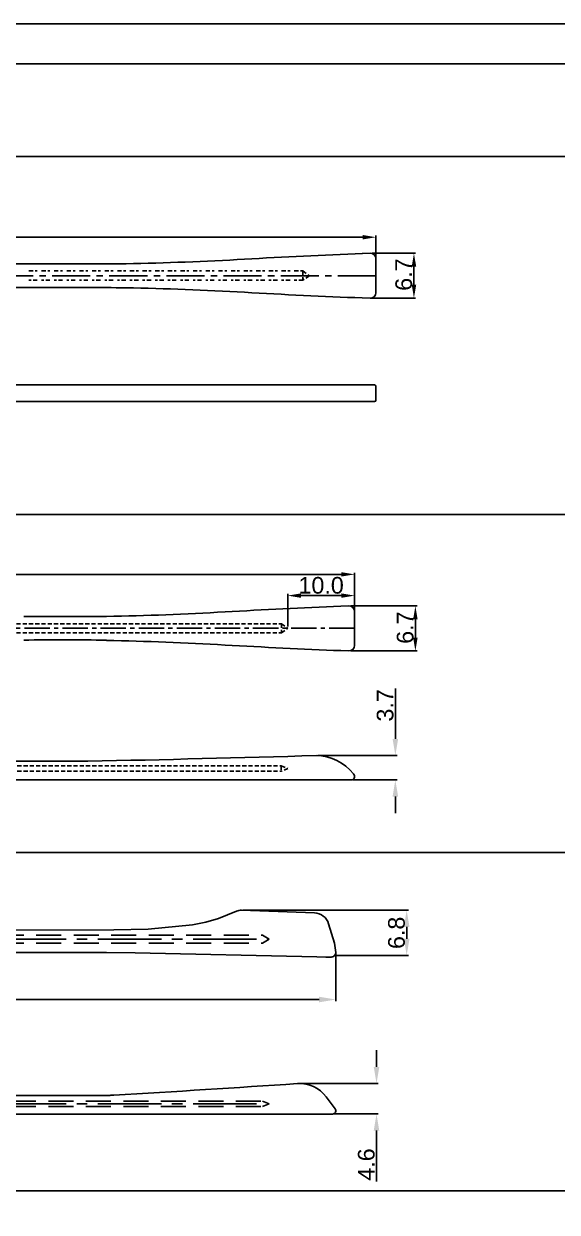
# Model space of a CAD drawing. Header units: millimetres. Extents: x 7018 to 13530, y 4187 to 5692.
# Drawn here: x 10024.9 to 10104.9, y 5070.6 to 5248.9 of the extents above; entities that cross this region are included whole.
import ezdxf

# ---------------------------------------------------------------- set-up
doc = ezdxf.new("R2010")
doc.units = ezdxf.units.MM
doc.linetypes.add('CENTER2', pattern=[28.575, 19.05, -3.175, 3.175, -3.175])
doc.linetypes.add('HIDDEN2', pattern=[0.1875, 0.125, -0.0625])
for name, color, linetype in [('Center Line', 2, 'CENTER2'), ('Dimension', 3, 'Continuous'), ('Hidden Line', 1, 'HIDDEN2'), ('PDF_Geometry', 7, 'Continuous')]:
    doc.layers.add(name, color=color, linetype=linetype)
doc.styles.get("Standard").update_dxf_attribs({"font": 'arial.ttf'})
doc.dimstyles.new('Standard$0', dxfattribs={"dimtxt": 2.3, "dimasz": 2, "dimexe": 1, "dimexo": 1, "dimgap": 1, "dimtad": 1, "dimdec": 1, "dimzin": 0, "dimdsep": 46, "dimtxsty": 'Standard', "dimcen": 0, "dimclrd": 4, "dimclre": 4, "dimclrt": 4, "dimadec": 1, "dimazin": 0, "dimtfac": 1, "dimtdec": 1, "dimtofl": 0, "dimtmove": 0, "dimatfit": 0, "dimfxl": 1, "dimtfillclr": 256, "dimtolj": 1, "dimtzin": 0, "dimlwd": -1, "dimlwe": -1, "dimarcsym": 1})

# ---------------------------------------------------------------- blocks, each defined once
blk = doc.blocks.new('*D2069')
at = {"layer": 'Defpoints', "color": 0, "transparency": 16777216}
for p in [(10077.71, 5216.86), (9928.79, 5213.35), (10077.71, 5213.35)]:
    blk.add_point(p, dxfattribs=at)
at = {"layer": 'Dimension', "color": 3, "transparency": 16777216}
for p, q in [((9928.79, 5213.6), (9928.79, 5217.11)), ((9930.79, 5216.86), (10075.71, 5216.86)), ((10077.71, 5213.6), (10077.71, 5217.11))]:
    blk.add_line(p, q, dxfattribs=at)
for points in [[(9930.79, 5217.19), (9930.79, 5216.52), (9928.79, 5216.86)], [(10075.71, 5217.19), (10075.71, 5216.52), (10077.71, 5216.86)]]:
    blk.add_solid(points, dxfattribs=at)
at = {"layer": 'Dimension', "transparency": 16777216, "insert": (10003.48, 5218.38), "char_height": 2.5, "attachment_point": 5}
blk.add_mtext('\\A1;149±2', dxfattribs=at)
blk = doc.blocks.new('*D3107')
at = {"layer": 'Defpoints', "color": 0, "transparency": 16777216}
for p in [(10076.87, 5214.45), (10076.64, 5207.72), (10083.41, 5207.72)]:
    blk.add_point(p, dxfattribs=at)
at = {"layer": 'Dimension', "color": 3, "transparency": 16777216}
for p, q in [((10077.12, 5214.45), (10083.66, 5214.45)), ((10083.41, 5212.45), (10083.41, 5209.72)), ((10076.89, 5207.72), (10083.66, 5207.72))]:
    blk.add_line(p, q, dxfattribs=at)
for points in [[(10083.08, 5212.45), (10083.75, 5212.45), (10083.41, 5214.45)], [(10083.08, 5209.72), (10083.75, 5209.72), (10083.41, 5207.72)]]:
    blk.add_solid(points, dxfattribs=at)
at = {"layer": 'Dimension', "transparency": 16777216, "insert": (10081.89, 5211.25), "char_height": 2.5, "attachment_point": 5, "rotation": 90}
blk.add_mtext('\\A1;6.7', dxfattribs=at)
blk = doc.blocks.new('*D2070')
at = {"layer": 'Defpoints', "color": 0, "transparency": 16777216}
for p in [(10068.75, 5139.12), (10074.04, 5135.46), (10080.62, 5135.46)]:
    blk.add_point(p, dxfattribs=at)
at = {"layer": 'Dimension', "color": 3, "transparency": 16777216}
for p, q in [((10080.62, 5141.62), (10080.62, 5149.17)), ((10069, 5139.12), (10080.87, 5139.12)), ((10074.29, 5135.46), (10080.87, 5135.46)), ((10080.62, 5132.96), (10080.62, 5130.46))]:
    blk.add_line(p, q, dxfattribs=at)
for points in [[(10080.21, 5141.62), (10081.04, 5141.62), (10080.62, 5139.12)], [(10080.21, 5132.96), (10081.04, 5132.96), (10080.62, 5135.46)]]:
    blk.add_solid(points, dxfattribs=at)
at = {"layer": 'Dimension', "transparency": 16777216, "insert": (10079.1, 5146.64), "char_height": 2.5, "attachment_point": 5, "rotation": 90}
blk.add_mtext('\\A1;3.7', dxfattribs=at)
blk = doc.blocks.new('*D3112')
at = {"layer": 'Defpoints', "color": 0, "transparency": 16777216}
for p in [(10074.51, 5163.1), (10064.47, 5158.21), (10074.51, 5158.18)]:
    blk.add_point(p, dxfattribs=at)
at = {"layer": 'Dimension', "color": 3, "transparency": 16777216}
for p, q in [((10064.47, 5158.46), (10064.47, 5163.35)), ((10066.47, 5163.1), (10072.51, 5163.1)), ((10074.51, 5158.43), (10074.51, 5163.35))]:
    blk.add_line(p, q, dxfattribs=at)
for points in [[(10066.47, 5163.44), (10066.47, 5162.77), (10064.47, 5163.1)], [(10072.51, 5163.44), (10072.51, 5162.77), (10074.51, 5163.1)]]:
    blk.add_solid(points, dxfattribs=at)
at = {"layer": 'Dimension', "transparency": 16777216, "insert": (10069.49, 5164.63), "char_height": 2.5, "attachment_point": 5}
blk.add_mtext('\\A1;10.0', dxfattribs=at)
blk = doc.blocks.new('*D3114')
at = {"layer": 'Defpoints', "color": 0, "transparency": 16777216}
for p in [(10074.51, 5166.29), (9924.53, 5155.92), (10074.51, 5155.92)]:
    blk.add_point(p, dxfattribs=at)
at = {"layer": 'Dimension', "color": 3, "transparency": 16777216}
for p, q in [((9924.53, 5156.17), (9924.53, 5166.54)), ((9926.53, 5166.29), (10072.51, 5166.29)), ((10074.51, 5156.17), (10074.51, 5166.54))]:
    blk.add_line(p, q, dxfattribs=at)
for points in [[(9926.53, 5166.62), (9926.53, 5165.96), (9924.53, 5166.29)], [(10072.51, 5166.62), (10072.51, 5165.96), (10074.51, 5166.29)]]:
    blk.add_solid(points, dxfattribs=at)
at = {"layer": 'Dimension', "transparency": 16777216, "insert": (9999.52, 5167.82), "char_height": 2.5, "attachment_point": 5}
blk.add_mtext('\\A1;150±2', dxfattribs=at)
blk = doc.blocks.new('*D3115')
at = {"layer": 'Defpoints', "color": 0, "transparency": 16777216}
for p in [(10073.67, 5161.55), (10073.67, 5154.81), (10083.63, 5154.81)]:
    blk.add_point(p, dxfattribs=at)
at = {"layer": 'Dimension', "color": 3, "transparency": 16777216}
for p, q in [((10073.92, 5161.55), (10083.88, 5161.55)), ((10083.63, 5159.55), (10083.63, 5156.81)), ((10073.92, 5154.81), (10083.88, 5154.81))]:
    blk.add_line(p, q, dxfattribs=at)
for points in [[(10083.29, 5159.55), (10083.96, 5159.55), (10083.63, 5161.55)], [(10083.29, 5156.81), (10083.96, 5156.81), (10083.63, 5154.81)]]:
    blk.add_solid(points, dxfattribs=at)
at = {"layer": 'Dimension', "transparency": 16777216, "insert": (10082.1, 5158.3), "char_height": 2.5, "attachment_point": 5, "rotation": 90}
blk.add_mtext('\\A1;6.7', dxfattribs=at)
blk = doc.blocks.new('*D3116')
at = {"layer": 'Defpoints', "color": 0, "transparency": 16777216}
for p in [(10065.92, 5089.91), (10071.21, 5085.35), (10077.8, 5085.35)]:
    blk.add_point(p, dxfattribs=at)
at = {"layer": 'Dimension', "color": 3, "transparency": 16777216}
for p, q in [((10077.8, 5092.41), (10077.8, 5094.91)), ((10066.17, 5089.91), (10078.05, 5089.91)), ((10071.46, 5085.35), (10078.05, 5085.35)), ((10077.8, 5082.85), (10077.8, 5075.2))]:
    blk.add_line(p, q, dxfattribs=at)
for points in [[(10077.38, 5092.41), (10078.21, 5092.41), (10077.8, 5089.91)], [(10077.38, 5082.85), (10078.21, 5082.85), (10077.8, 5085.35)]]:
    blk.add_solid(points, dxfattribs=at)
at = {"layer": 'Dimension', "transparency": 16777216, "insert": (10076.27, 5077.77), "char_height": 2.5, "attachment_point": 5, "rotation": 90}
blk.add_mtext('\\A1;4.6', dxfattribs=at)
blk = doc.blocks.new('*D2076')
at = {"layer": 'Defpoints', "color": 0, "transparency": 16777216}
for p in [(9921.7, 5109.27), (10071.68, 5109.68), (10071.68, 5102.52)]:
    blk.add_point(p, dxfattribs=at)
at = {"layer": 'Dimension', "color": 3, "transparency": 16777216}
for p, q in [((9921.7, 5109.02), (9921.7, 5102.27)), ((10071.68, 5109.43), (10071.68, 5102.27)), ((9924.2, 5102.52), (10069.18, 5102.52))]:
    blk.add_line(p, q, dxfattribs=at)
for points in [[(9924.2, 5102.94), (9924.2, 5102.1), (9921.7, 5102.52)], [(10069.18, 5102.94), (10069.18, 5102.1), (10071.68, 5102.52)]]:
    blk.add_solid(points, dxfattribs=at)
at = {"layer": 'Dimension', "transparency": 16777216, "insert": (9995.7, 5104.05), "char_height": 2.5, "attachment_point": 5}
blk.add_mtext('\\A1;150±2', dxfattribs=at)
blk = doc.blocks.new('*D2077')
at = {"layer": 'Defpoints', "color": 0, "transparency": 16777216}
for p in [(10057.5, 5115.91), (10082.32, 5115.91), (10071.48, 5109.13)]:
    blk.add_point(p, dxfattribs=at)
at = {"layer": 'Dimension', "color": 3, "transparency": 16777216}
for p, q in [((10057.75, 5115.91), (10082.57, 5115.91)), ((10082.32, 5111.63), (10082.32, 5113.41)), ((10071.73, 5109.13), (10082.57, 5109.13))]:
    blk.add_line(p, q, dxfattribs=at)
for points in [[(10081.91, 5113.41), (10082.74, 5113.41), (10082.32, 5115.91)], [(10081.91, 5111.63), (10082.74, 5111.63), (10082.32, 5109.13)]]:
    blk.add_solid(points, dxfattribs=at)
at = {"layer": 'Dimension', "transparency": 16777216, "insert": (10080.8, 5112.52), "char_height": 2.5, "attachment_point": 5, "rotation": 90}
blk.add_mtext('\\A1;6.8', dxfattribs=at)

msp = doc.modelspace()

# ---------------------------------------------------------------- linework, layer by layer
for p, q in [((10242.332, 5242.873), (9833.076, 5242.873)), ((9845.633, 5228.984), (10242.071, 5228.984)), ((10027.804, 5212.881), (10012.944, 5212.881)), ((10012.944, 5209.312), (10028.359, 5209.308)), ((9930.951, 5194.693), (10077.511, 5194.693)), ((9930.951, 5192.193), (10077.511, 5192.193)), ((9845.894, 5175.281), (10242.332, 5175.281)), ((10074.41, 5136.256), (10074.34, 5136.35)), ((9924.53, 5135.457), (10074.009, 5135.457)), ((9845.894, 5124.548), (10242.332, 5124.548)), ((10071.471, 5110.993), (10071.683, 5109.59)), ((10071.584, 5086.147), (10070.264, 5087.913)), ((9921.703, 5085.348), (10071.183, 5085.348)), ((9845.894, 5073.816), (10242.332, 5073.816))]:
    msp.add_line(p, q)
at = {"color": 0, "ltscale": 1000}
msp.add_line((10077.711, 5194.493), (10077.711, 5192.393), dxfattribs=at)
msp.add_lwpolyline([(10246.37, 4951.873), (10246.37, 5248.873), (9826.37, 5248.873), (9826.37, 4951.873)], close=True)
for points in [[(10075.648, 5214.404), (10076.869, 5214.446), (10077.164, 5214.404), (10077.459, 5214.236), (10077.627, 5213.941), (10077.711, 5213.646), (10077.711, 5211.709)], [(10077.711, 5210.445), (10077.711, 5211.709)], [(10075.648, 5207.749), (10076.869, 5207.707), (10077.164, 5207.749), (10077.459, 5207.918), (10077.627, 5208.213), (10077.711, 5208.508), (10077.711, 5210.445)], [(10072.446, 5161.506), (10073.667, 5161.548), (10073.962, 5161.506), (10074.257, 5161.337), (10074.425, 5161.042), (10074.509, 5160.747), (10074.509, 5158.81)], [(10072.446, 5154.851), (10073.667, 5154.809), (10073.962, 5154.851), (10074.257, 5155.019), (10074.425, 5155.314), (10074.509, 5155.609), (10074.509, 5157.546)], [(10034.509, 5138.257), (9948.477, 5138.257), (9944.477, 5138.557)], [(10021.496, 5109.568), (10037.293, 5109.568), (10041.572, 5109.526), (10068.848, 5108.933)], [(10068.848, 5108.933), (10070.204, 5108.89)], [(10037.782, 5088.148), (9945.65, 5088.148), (9941.65, 5088.448)]]:
    msp.add_lwpolyline(points)
for points in [[(10071.471, 5110.993), (10070.611, 5113.876, 0.3218144), (10068.489, 5115.517), (10057.568, 5115.906, 0.1063677), (10056.781, 5115.765), (10054.097, 5114.667), (10052.182, 5114.114), (10050.183, 5113.731), (10043.525, 5113.053), (10038.395, 5112.968), (10021.732, 5112.93)], [(10070.201, 5108.89), (10070.983, 5108.89, 0.4142136), (10071.683, 5109.59)]]:
    msp.add_lwpolyline(points, format="xyb")
for centre, radius, start, end in [((10108.761, 4335.277), 879.75, 92.154672, 93.307779), ((10033.744, 5684.579), 471.735, 269.27848, 270.7872), ((10032.767, 5644.331), 431.508, 270.99033, 273.35229), ((10032.363, 4669.304), 540.019, 89.16584, 90.44086), ((10032.767, 4777.823), 431.508, 86.64771, 89.00967), ((10108.826, 6088.12), 880.995, 266.692656, 267.841729), ((10029.846, 5591.432), 431.508, 270.99033, 273.35229), ((10112.587, 4154.459), 1007.846, 92.282627, 93.271139), ((10030.823, 5631.68), 471.735, 269.27848, 270.7872), ((10030.823, 4684.731), 471.735, 89.2128, 90.72152), ((10029.846, 4724.924), 431.508, 86.64771, 89.00967), ((10112.577, 6161.696), 1007.645, 266.728762, 267.717472), ((9955.644, 8955.207), 3817.764, 271.183673, 271.697702), ((10068.686, 5131.962), 7.157, 37.81621, 89.49539), ((10074.009, 5135.957), 0.5, 270, 36.76432), ((9833.03, 8551.106), 3469.023, 273.393535, 273.849455), ((10066.259, 5084.921), 5, 36.76432, 93.84945), ((10037.782, 5098.148), 10, 270, 273.39353), ((10071.183, 5085.848), 0.5, 270, 36.76432)]:
    msp.add_arc(centre, radius, start, end)
for centre, start, end in [((10077.511, 5194.493), 0, 90), ((10077.511, 5192.393), 270, 0)]:
    msp.add_arc(centre, 0.2, start, end, dxfattribs=at)
at = {"layer": 'Center Line', "ltscale": 0.5}
for p, q in [((9921.703, 5111.568), (10061.683, 5111.586)), ((9921.703, 5086.898), (10061.683, 5086.898))]:
    msp.add_line(p, q, dxfattribs=at)
at = {"layer": 'Center Line', "ltscale": 0.3}
msp.add_lwpolyline([(10077.711, 5211.077), (10012.944, 5211.086)], dxfattribs=at)
at = {"layer": 'Center Line', "ltscale": 0.2}
msp.add_lwpolyline([(10074.503, 5158.206), (9935.541, 5158.206)], dxfattribs=at)
at = {"layer": 'Hidden Line', "ltscale": 5}
for p, q in [((10066.76, 5211.793), (10066.76, 5210.403)), ((9960.036, 5158.894), (10063.539, 5158.894)), ((10063.539, 5158.894), (10063.539, 5157.517)), ((10063.539, 5158.894), (10064.47, 5158.206)), ((9960.036, 5157.517), (10063.539, 5157.517)), ((10063.539, 5157.517), (10064.47, 5158.206)), ((9924.53, 5137.572), (10063.509, 5137.572)), ((10063.509, 5137.572), (10063.509, 5136.772)), ((10063.509, 5137.572), (10064.509, 5137.172)), ((9924.53, 5136.772), (10063.509, 5136.772)), ((10064.509, 5137.172), (10063.509, 5136.772))]:
    msp.add_line(p, q, dxfattribs=at)
at = {"layer": 'Hidden Line', "ltscale": 30}
for p, q in [((9959.263, 5112.186), (10060.683, 5112.186)), ((9959.263, 5110.986), (10060.683, 5110.986)), ((10060.683, 5112.186), (10061.683, 5111.586)), ((10060.683, 5110.986), (10061.683, 5111.586)), ((9921.703, 5087.298), (10060.683, 5087.298)), ((9921.703, 5086.498), (10060.683, 5086.498)), ((10060.683, 5087.298), (10061.683, 5086.898)), ((10061.683, 5086.898), (10060.683, 5086.498))]:
    msp.add_line(p, q, dxfattribs=at)
at = {"layer": 'Hidden Line', "ltscale": 5}
for points in [[(10025.652, 5211.793), (10026.915, 5211.793)], [(10027.547, 5211.793), (10028.811, 5211.793)], [(10029.442, 5211.793), (10030.706, 5211.793)], [(10031.338, 5211.793), (10032.601, 5211.793)], [(10033.233, 5211.793), (10034.497, 5211.793)], [(10035.129, 5211.793), (10036.392, 5211.793)], [(10037.024, 5211.793), (10038.288, 5211.793)], [(10038.919, 5211.793), (10040.183, 5211.793)], [(10040.815, 5211.793), (10042.078, 5211.793)], [(10042.71, 5211.793), (10043.974, 5211.793)], [(10044.605, 5211.793), (10045.869, 5211.793)], [(10046.501, 5211.793), (10047.764, 5211.793)], [(10048.396, 5211.793), (10049.66, 5211.793)], [(10050.292, 5211.793), (10051.555, 5211.793)], [(10052.187, 5211.793), (10053.451, 5211.793)], [(10054.082, 5211.793), (10055.346, 5211.793)], [(10055.978, 5211.793), (10057.241, 5211.793)], [(10057.873, 5211.793), (10059.137, 5211.793)], [(10059.768, 5211.793), (10061.032, 5211.793)], [(10061.664, 5211.793), (10062.927, 5211.793)], [(10063.559, 5211.793), (10064.823, 5211.793)], [(10065.455, 5211.793), (10066.76, 5211.793), (10067.729, 5211.077), (10066.76, 5210.403), (10065.455, 5210.403)], [(10026.915, 5210.403), (10025.652, 5210.403)], [(10028.811, 5210.403), (10027.547, 5210.403)], [(10030.706, 5210.403), (10029.442, 5210.403)], [(10032.601, 5210.403), (10031.338, 5210.403)], [(10034.497, 5210.403), (10033.233, 5210.403)], [(10036.392, 5210.403), (10035.129, 5210.403)], [(10038.288, 5210.403), (10037.024, 5210.403)], [(10040.183, 5210.403), (10038.919, 5210.403)], [(10042.078, 5210.403), (10040.815, 5210.403)], [(10043.974, 5210.403), (10042.71, 5210.403)], [(10045.869, 5210.403), (10044.605, 5210.403)], [(10047.764, 5210.403), (10046.501, 5210.403)], [(10049.66, 5210.403), (10048.396, 5210.403)], [(10051.555, 5210.403), (10050.292, 5210.403)], [(10053.451, 5210.403), (10052.187, 5210.403)], [(10055.346, 5210.403), (10054.082, 5210.403)], [(10057.241, 5210.403), (10055.978, 5210.403)], [(10059.137, 5210.403), (10057.873, 5210.403)], [(10061.032, 5210.403), (10059.768, 5210.403)], [(10062.927, 5210.403), (10061.664, 5210.403)], [(10064.823, 5210.403), (10063.559, 5210.403)]]:
    msp.add_lwpolyline(points, dxfattribs=at)
at = {"layer": 'PDF_Geometry', "color": 1, "lineweight": 9}
msp.add_lwpolyline([(10074.509, 5157.546), (10074.509, 5158.81)], dxfattribs=at)
at = {"layer": 'PDF_Geometry', "lineweight": 5}
msp.add_lwpolyline([(10074.509, 5158.81), (10074.509, 5157.546)], dxfattribs=at)

# ---------------------------------------------------------------- dimensions: what is measured, and where the dimension line sits
at = {"layer": 'Dimension'}
for base, p1, p2, override, picture, middle in [((10077.711, 5216.858), (9928.786, 5213.351), (10077.711, 5213.351), {"dimtxt": 2.5, "dimexe": 0.25, "dimexo": 0.25, "dimgap": 0.25, "dimtad": 1, "dimtih": 0, "dimtoh": 0, "dimdec": 0, "dimclrd": 3, "dimclre": 3, "dimclrt": 256, "dimadec": 2, "dimtol": 1, "dimtp": 2, "dimtm": 2, "dimtdec": 0, "dimatfit": 3}, '*D2069', (10003.478, 5216.858)), ((10074.509, 5163.103), (10064.47, 5158.206), (10074.509, 5158.178), {"dimtxt": 2.5, "dimexe": 0.25, "dimexo": 0.25, "dimgap": 0.25, "dimclrd": 3, "dimclre": 3, "dimclrt": 256, "dimadec": 2, "dimtp": 1, "dimtm": 1, "dimtdec": 0, "dimatfit": 3}, '*D3112', (10069.49, 5163.103)), ((10071.683, 5102.519), (9921.703, 5109.266), (10071.683, 5109.68), {"dimtxt": 2.5, "dimasz": 2.5, "dimexe": 0.25, "dimexo": 0.25, "dimgap": 0.25, "dimdec": 0, "dimclrd": 3, "dimclre": 3, "dimclrt": 256, "dimadec": 0, "dimtol": 1, "dimtp": 2, "dimtm": 2, "dimtdec": 0, "dimatfit": 3}, '*D2076', (9995.698, 5102.519))]:
    dim = msp.add_linear_dim(base=base, p1=p1, p2=p2, dimstyle='Standard$0', override=override, dxfattribs=at)
    dim.commit()
    dim.dimension.update_dxf_attribs({"geometry": picture, "text_midpoint": middle, "dimtype": 160})
for base, p1, p2, override, picture, middle in [((10083.413, 5207.715), (10076.869, 5214.446), (10076.637, 5207.715), {"dimtxt": 2.5, "dimexe": 0.25, "dimexo": 0.25, "dimgap": 0.25, "dimtad": 1, "dimtih": 0, "dimtoh": 0, "dimclrd": 3, "dimclre": 3, "dimclrt": 256, "dimadec": 2, "dimtp": 1, "dimtm": 1, "dimtdec": 0, "dimatfit": 3}, '*D3107', (10083.413, 5211.252)), ((10083.625, 5154.809), (10073.667, 5161.548), (10073.667, 5154.809), {"dimtxt": 2.5, "dimexe": 0.25, "dimexo": 0.25, "dimgap": 0.25, "dimtad": 1, "dimtih": 0, "dimtoh": 0, "dimclrd": 3, "dimclre": 3, "dimclrt": 256, "dimadec": 2, "dimtp": 1, "dimtm": 1, "dimtdec": 0, "dimatfit": 3}, '*D3115', (10083.625, 5158.302)), ((10080.623, 5135.457), (10068.749, 5139.118), (10074.035, 5135.457), {"dimtxt": 2.5, "dimasz": 2.5, "dimexe": 0.25, "dimexo": 0.25, "dimgap": 0.25, "dimclrd": 3, "dimclre": 3, "dimclrt": 256, "dimadec": 0, "dimtdec": 2, "dimatfit": 3}, '*D2070', (10080.623, 5146.643))]:
    dim = msp.add_linear_dim(base=base, p1=p1, p2=p2, angle=90, dimstyle='Standard$0', override=override, dxfattribs=at)
    dim.commit()
    dim.dimension.update_dxf_attribs({"geometry": picture, "text_midpoint": middle, "dimtype": 160})
dim = msp.add_linear_dim(base=(10074.509, 5166.292), p1=(9924.53, 5155.924), p2=(10074.509, 5155.924), dimstyle='Standard$0', override={"dimtxt": 2.5, "dimexe": 0.25, "dimexo": 0.25, "dimgap": 0.25, "dimdec": 0, "dimclrd": 3, "dimclre": 3, "dimclrt": 256, "dimadec": 2, "dimtol": 1, "dimtp": 2, "dimtm": 2, "dimtdec": 0, "dimatfit": 3}, dxfattribs=at)
dim.commit()
dim.dimension.update_dxf_attribs({"geometry": '*D3114', "text_midpoint": (9999.519, 5167.818)})
for base, p1, p2, angle, picture, middle in [((10082.324, 5115.907), (10071.485, 5109.129), (10057.501, 5115.907), 270, '*D2077', (10080.798, 5112.518)), ((10077.797, 5085.348), (10065.923, 5089.909), (10071.209, 5085.348), 90, '*D3116', (10076.27, 5077.773))]:
    dim = msp.add_linear_dim(base=base, p1=p1, p2=p2, angle=angle, dimstyle='Standard$0', override={"dimtxt": 2.5, "dimasz": 2.5, "dimexe": 0.25, "dimexo": 0.25, "dimgap": 0.25, "dimclrd": 3, "dimclre": 3, "dimclrt": 256, "dimadec": 0, "dimtdec": 2, "dimatfit": 3}, dxfattribs=at)
    dim.commit()
    dim.dimension.update_dxf_attribs({"geometry": picture, "text_midpoint": middle})

doc.saveas('drawing.dxf')
